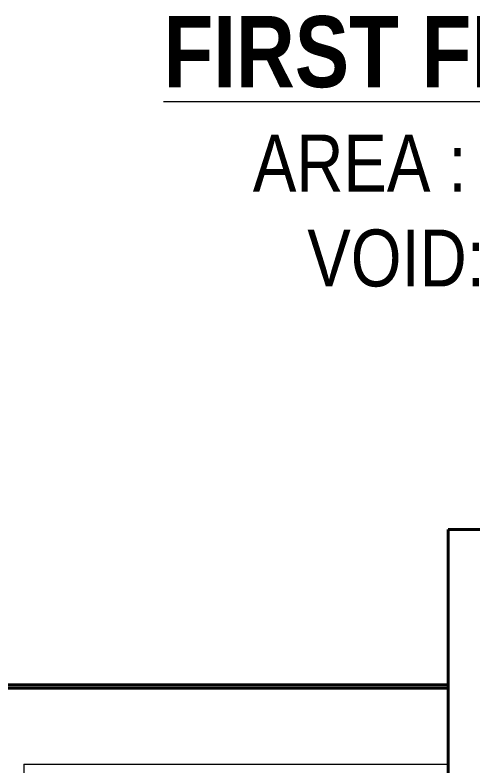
# Model space of a CAD drawing. Header units: inches. Extents: x 135267 to 147066, y -21506 to -19082.
# Drawn here: x 138843.7 to 138972.4, y -20114.8 to -19903.7 of the extents above; entities that cross this region are included whole.
import ezdxf

# ---------------------------------------------------------------- set-up
doc = ezdxf.new("R2010")
doc.units = ezdxf.units.IN
doc.header["$LTSCALE"] = 0.5
doc.header["$MEASUREMENT"] = 0
for name, color, linetype, lineweight in [('HACTH', 253, 'Continuous', 9), ('Text-100.w', 254, 'Continuous', 9), ('wall', 1, 'Continuous', 40)]:
    doc.layers.add(name, color=color, linetype=linetype, lineweight=lineweight)
doc.styles.add('arial', font='arial.ttf')

msp = doc.modelspace()

# ---------------------------------------------------------------- linework, layer by layer
at = {"layer": 'HACTH'}
for q in [(138965.42, -20114.29), (138846.17, -20377.29)]:
    msp.add_line((138846.17, -20114.29), q, dxfattribs=at)
at = {"layer": 'wall'}
for p, q in [((138970.42, -20048.29), (138965.42, -20048.29)), ((138965.42, -20377.29), (138965.42, -20048.29)), ((139103.67, -20048.29), (138970.42, -20048.29)), ((138809.42, -20091.94), (138965.42, -20091.94)), ((138809.42, -20092.94), (138965.42, -20092.94))]:
    msp.add_line(p, q, dxfattribs=at)

# ---------------------------------------------------------------- texts
at = {"layer": 'Text-100.w', "insert": (138996.16, -19903.96), "char_height": 20, "width": 569.1024, "attachment_point": 2, "style": 'arial'}
msp.add_mtext('\\A1;{\\fArial Narrow|b1|i0|c0|p34;\\LFIRST FLOOR PLAN\\P\\fArial Narrow|b0|i0|c0|p34;\\H0.8x;\\lAREA : 721.37 sq. ft.\\PVOID: 32.21 sq.ft}', dxfattribs=at)

doc.saveas('drawing.dxf')
